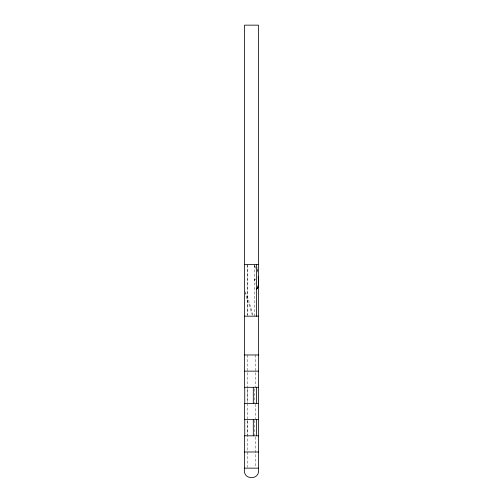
<?xml version="1.0" encoding="UTF-8"?>
<svg xmlns="http://www.w3.org/2000/svg" width="503" height="503" viewBox="0 0 503 503"><rect width="100%" height="100%" fill="white"/><g stroke="black" fill="none" stroke-linecap="round" stroke-linejoin="round"><path stroke-width="0.38" stroke-dasharray="2.52 1.89" d="M255.354 278.976L254.543 279.907L255.279 283.491M255.304 279.108L254.543 279.907M245.2 291.809L248.639 300.517L252.827 314.381M252.368 315.262L249.13 304.755L247.369 300.913L245.137 292.847M254.631 264.848L255.103 267.439M254.832 265.898L255.304 268.784M257.303 268.652L257.806 272.079M257.819 272.18L257.379 269.124A89.999 63.51 66.9 0 0 257.121 267.571M255.807 354.973L255.807 386.977M255.807 404.148L255.807 418.974M255.807 436.931L255.807 467.381M254.543 265.207L254.543 316.173M254.543 388.85L254.549 402.708M254.543 420.414L254.549 435.045M247.338 264.433L247.338 315.387M247.338 388.85L247.338 402.708M247.338 420.414L247.338 435.045M247.193 265.219L247.193 315.387M247.187 354.973L247.187 467.381"/><path stroke-width="0.75" d="M258.504 387.31L244.496 387.31L244.496 25.15L258.504 25.15L258.504 281.605C258.221 284.057 258.863 287.729 256.448 289.225C259.737 286.264 258.127 280.611 258.297 276.631M244.496 264.433L258.504 264.433M244.496 316.173L258.504 316.173M244.496 354.973L258.504 354.973M244.496 371.145L258.504 371.145M258.504 403.475L244.496 403.475L244.496 419.647L258.504 419.647M258.504 435.812L244.496 435.812L244.496 470.846C244.074 479.875 258.926 479.875 258.504 470.846L258.504 281.743M244.496 451.983L258.504 451.983M244.496 468.148L258.504 468.148M258.284 276.518L258.504 281.605M256.448 264.433L256.448 316.173M256.448 387.31L256.448 403.475M256.448 419.647L256.448 435.812M253.311 387.31L253.311 403.475M253.311 419.647L253.311 435.812M244.735 387.31L244.735 403.475M244.735 419.647L244.735 435.812"/></g></svg>
